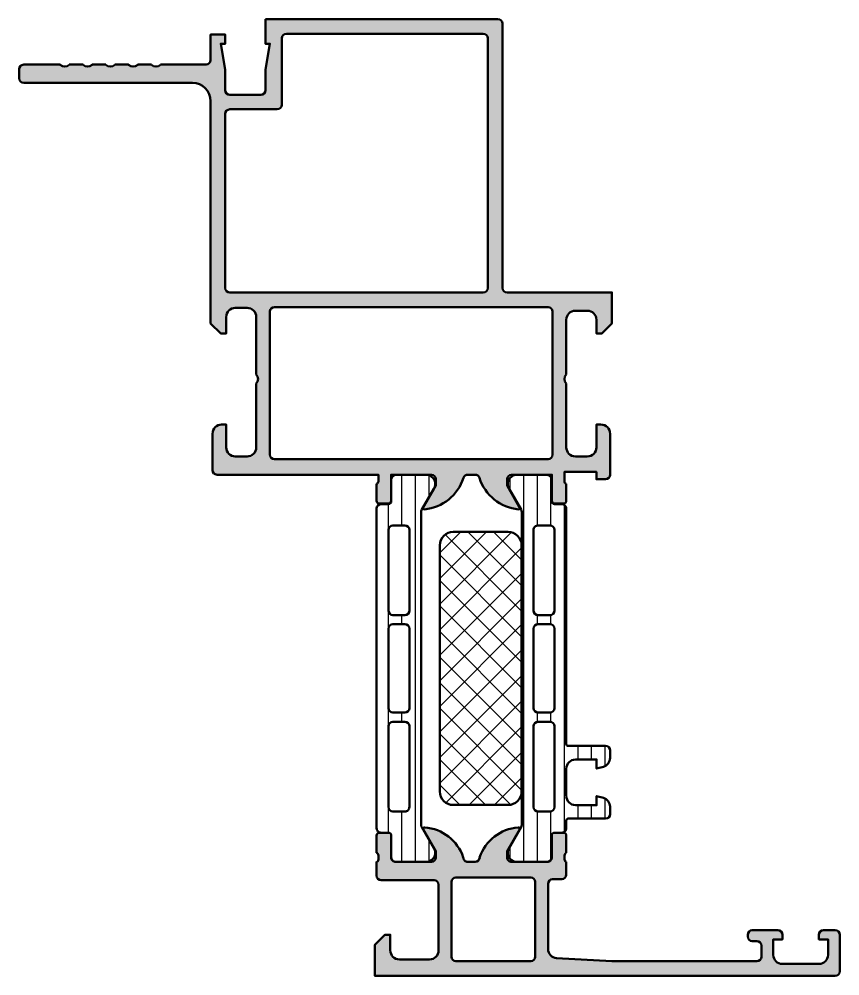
# Model space of a CAD drawing. Extents: x -39 to 51, y 0 to 105.
import ezdxf

# ---------------------------------------------------------------- set-up
doc = ezdxf.new("R2010")
doc.units = 0
for name, color, linetype, lineweight in [('0S-Alu contour', 7, 'Continuous', 50), ('0S-Alu hatch', 252, 'Continuous', 25), ('0S-Plastic contour', 254, 'Continuous', 50), ('0S-Plastic hatch', 253, 'Continuous', 25), ('0S-PT contour', 91, 'Continuous', 50), ('0S-PT hatch', 103, 'Continuous', 25)]:
    doc.layers.add(name, color=color, linetype=linetype, lineweight=lineweight)

# ---------------------------------------------------------------- blocks, each defined once
blk = doc.blocks.new('389920__6310F05D_83A8_4972_8E63_F7BB10285A62_')
at = {"layer": '0S-Alu hatch'}
h = blk.add_hatch(color=256, dxfattribs=at)
edge = h.paths.add_edge_path()
edge.add_line((-12, 105), (-12, 102.3))
edge.add_line((-12, 102.3), (-11.5, 102.3))
edge.add_line((-11.5, 102.3), (-12, 99.46))
edge.add_line((-12, 99.46), (-12, 97.2))
edge.add_ellipse((-12.5, 97.2), major_axis=(-0.5, 0), ratio=1, start_angle=90, end_angle=180, ccw=False)
edge.add_line((-12.5, 96.7), (-15.9, 96.7))
edge.add_ellipse((-15.9, 97.2), major_axis=(-0.5, 0), ratio=1, start_angle=0, end_angle=90, ccw=False)
edge.add_line((-16.4, 97.2), (-16.4, 99.46))
edge.add_line((-16.4, 99.46), (-16.9, 102.3))
edge.add_line((-16.9, 102.3), (-16.4, 102.3))
edge.add_line((-16.4, 102.3), (-16.4, 103.3))
edge.add_line((-16.4, 103.3), (-18, 103.3))
edge.add_line((-18, 103.3), (-18, 100.5))
edge.add_ellipse((-18.5, 100.5), major_axis=(-0.5, 0), ratio=1, start_angle=90, end_angle=180, ccw=False)
edge.add_line((-18.5, 100), (-23.5, 100))
edge.add_ellipse((-24, 100.52), major_axis=(-0.725, 0), ratio=1, start_angle=46.3987, end_angle=133.6013, ccw=False)
edge.add_line((-24.5, 100), (-26, 100))
edge.add_ellipse((-26.5, 100.52), major_axis=(-0.725, 0), ratio=1, start_angle=46.3987, end_angle=133.6013, ccw=False)
edge.add_line((-27, 100), (-28.5, 100))
edge.add_ellipse((-29, 100.52), major_axis=(-0.725, 0), ratio=1, start_angle=46.3987, end_angle=133.6013, ccw=False)
edge.add_line((-29.5, 100), (-31, 100))
edge.add_ellipse((-31.5, 100.52), major_axis=(-0.725, 0), ratio=1, start_angle=46.3987, end_angle=133.6013, ccw=False)
edge.add_line((-32, 100), (-33.5, 100))
edge.add_ellipse((-34, 100.52), major_axis=(-0.725, 0), ratio=1, start_angle=46.3987, end_angle=133.6013, ccw=False)
edge.add_line((-34.5, 100), (-38.5, 100))
edge.add_arc((-38.5, 99.5), 0.5, 90, 180)
edge.add_line((-39, 99.5), (-39, 98.5))
edge.add_arc((-38.5, 98.5), 0.5, 180, 270)
edge.add_line((-38.5, 98), (-20, 98))
edge.add_ellipse((-20, 96), major_axis=(-2, 0), ratio=1, start_angle=180, end_angle=270, ccw=False)
edge.add_line((-18, 96), (-18, 71.6))
edge.add_line((-18, 71.6), (-16.9, 70.5))
edge.add_line((-16.9, 70.5), (-16.3, 70.5))
edge.add_line((-16.3, 70.5), (-16.3, 72.3))
edge.add_ellipse((-15.3, 72.3), major_axis=(-1, 0), ratio=1, start_angle=270, end_angle=360, ccw=False)
edge.add_line((-15.3, 73.3), (-14, 73.3))
edge.add_ellipse((-14, 72.3), major_axis=(-1, 0), ratio=1, start_angle=180, end_angle=270, ccw=False)
edge.add_line((-13, 72.3), (-13, 66))
edge.add_ellipse((-13.53, 65.5), major_axis=(-0.725, 0), ratio=1, start_angle=136.3972, end_angle=223.6028, ccw=False)
edge.add_line((-13, 65), (-13, 58))
edge.add_ellipse((-14, 58), major_axis=(-1, 0), ratio=1, start_angle=90, end_angle=180, ccw=False)
edge.add_line((-14, 57), (-15.3, 57))
edge.add_ellipse((-15.3, 58), major_axis=(-1, 0), ratio=1, start_angle=0, end_angle=90, ccw=False)
edge.add_line((-16.3, 58), (-16.3, 60.5))
edge.add_line((-16.3, 60.5), (-16.8, 60.5))
edge.add_arc((-16.8, 59.5), 1, 90, 180)
edge.add_line((-17.8, 59.5), (-17.8, 55.5))
edge.add_arc((-17.3, 55.5), 0.5, 180, 270)
edge.add_line((-17.3, 55), (0.4, 55))
edge.add_line((0.4, 55), (0.4, 54.27))
edge.add_ellipse((0.12, 54.26), major_axis=(-0.279, 0), ratio=1, start_angle=106.4246, end_angle=181.1629, ccw=False)
edge.add_line((0.2, 54), (0.2, 52.12))
edge.add_arc((0.5, 52.12), 0.3, 180, 270)
edge.add_line((0.5, 51.82), (1.48, 51.82))
edge.add_arc((1.48, 52.12), 0.3, 270, 360)
edge.add_line((1.78, 52.12), (1.78, 55))
edge.add_line((1.78, 55), (6.2, 55))
edge.add_ellipse((6.2, 54.5), major_axis=(-0.5, 0), ratio=1, start_angle=180, end_angle=270, ccw=False)
edge.add_line((6.7, 54.5), (6.7, 53.8))
edge.add_line((6.7, 53.8), (5.32, 51.4))
edge.add_arc((5.44, 51.33), 0.138, 150, 275.6226)
edge.add_arc((4.96, 56.17), 5, 275.6226, 342.2516)
edge.add_ellipse((10.2, 54.5), major_axis=(-0.5, 0), ratio=1, start_angle=270, end_angle=342.2516, ccw=False)
edge.add_line((10.2, 55), (11, 55))
edge.add_ellipse((11, 54.5), major_axis=(-0.5, 0), ratio=1, start_angle=197.7484, end_angle=270, ccw=False)
edge.add_arc((16.24, 56.17), 5, 197.7484, 264.3774)
edge.add_arc((15.76, 51.33), 0.138, 264.3774, 390)
edge.add_line((15.88, 51.4), (14.5, 53.8))
edge.add_line((14.5, 53.8), (14.5, 54.5))
edge.add_ellipse((15, 54.5), major_axis=(-0.5, 0), ratio=1, start_angle=270, end_angle=360, ccw=False)
edge.add_line((15, 55), (19.42, 55))
edge.add_line((19.42, 55), (19.42, 52.12))
edge.add_arc((19.72, 52.12), 0.3, 180, 270)
edge.add_line((19.72, 51.82), (20.7, 51.82))
edge.add_arc((20.7, 52.12), 0.3, 270, 360)
edge.add_line((21, 52.12), (21, 54))
edge.add_ellipse((21.08, 54.26), major_axis=(-0.279, 0), ratio=1, start_angle=-1.1629, end_angle=73.5754, ccw=False)
edge.add_line((20.8, 54.27), (20.8, 55.3))
edge.add_line((20.8, 55.3), (24.3, 55.3))
edge.add_line((24.3, 55.3), (24.3, 54.5))
edge.add_line((24.3, 54.5), (25.3, 54.5))
edge.add_arc((25.3, 55), 0.5, 270, 360)
edge.add_line((25.8, 55), (25.8, 59.5))
edge.add_arc((24.8, 59.5), 1, 0, 90)
edge.add_line((24.8, 60.5), (24.3, 60.5))
edge.add_line((24.3, 60.5), (24.3, 58))
edge.add_ellipse((23.3, 58), major_axis=(-1, 0), ratio=1, start_angle=90, end_angle=180, ccw=False)
edge.add_line((23.3, 57), (22, 57))
edge.add_ellipse((22, 58), major_axis=(-1, 0), ratio=1, start_angle=0, end_angle=90, ccw=False)
edge.add_line((21, 58), (21, 65))
edge.add_ellipse((21.52, 65.5), major_axis=(-0.725, 0), ratio=1, start_angle=-43.6028, end_angle=43.6028, ccw=False)
edge.add_line((21, 66), (21, 72))
edge.add_ellipse((22, 72), major_axis=(-1, 0), ratio=1, start_angle=270, end_angle=360, ccw=False)
edge.add_line((22, 73), (23.3, 73))
edge.add_ellipse((23.3, 72), major_axis=(-1, 0), ratio=1, start_angle=180, end_angle=270, ccw=False)
edge.add_line((24.3, 72), (24.3, 70.5))
edge.add_line((24.3, 70.5), (24.9, 70.5))
edge.add_line((24.9, 70.5), (26, 71.6))
edge.add_line((26, 71.6), (26, 75))
edge.add_line((26, 75), (14.5, 75))
edge.add_ellipse((14.5, 75.5), major_axis=(-0.5, 0), ratio=1, start_angle=0, end_angle=90, ccw=False)
edge.add_line((14, 75.5), (14, 104.5))
edge.add_arc((13.5, 104.5), 0.5, 0, 90)
edge.add_line((13.5, 105), (-12, 105))
edge = h.paths.add_edge_path()
edge.add_arc((-10.7, 95.6), 0.5, 270, 360)
edge.add_line((-10.2, 95.6), (-10.2, 102.9))
edge.add_ellipse((-9.7, 102.9), major_axis=(-0.5, 0), ratio=1, start_angle=270, end_angle=360, ccw=False)
edge.add_line((-9.7, 103.4), (11.9, 103.4))
edge.add_ellipse((11.9, 102.9), major_axis=(-0.5, 0), ratio=1, start_angle=180, end_angle=270, ccw=False)
edge.add_line((12.4, 102.9), (12.4, 75.5))
edge.add_ellipse((11.9, 75.5), major_axis=(-0.5, 0), ratio=1, start_angle=90, end_angle=180, ccw=False)
edge.add_line((11.9, 75), (-15.9, 75))
edge.add_ellipse((-15.9, 75.5), major_axis=(-0.5, 0), ratio=1, start_angle=0, end_angle=90, ccw=False)
edge.add_line((-16.4, 75.5), (-16.4, 94.6))
edge.add_ellipse((-15.9, 94.6), major_axis=(-0.5, 0), ratio=1, start_angle=270, end_angle=360, ccw=False)
edge.add_line((-15.9, 95.1), (-10.7, 95.1))
edge = h.paths.add_edge_path()
edge.add_ellipse((-11, 72.9), major_axis=(-0.5, 0), ratio=1, start_angle=270, end_angle=360, ccw=False)
edge.add_line((-11, 73.4), (19, 73.4))
edge.add_ellipse((19, 72.9), major_axis=(-0.5, 0), ratio=1, start_angle=180, end_angle=270, ccw=False)
edge.add_line((19.5, 72.9), (19.5, 57.2))
edge.add_ellipse((19, 57.2), major_axis=(-0.5, 0), ratio=1, start_angle=90, end_angle=180, ccw=False)
edge.add_line((19, 56.7), (-11, 56.7))
edge.add_ellipse((-11, 57.2), major_axis=(-0.5, 0), ratio=1, start_angle=0, end_angle=90, ccw=False)
edge.add_line((-11.5, 57.2), (-11.5, 72.9))
at = {"layer": '0S-Alu contour', "color": 7}
for points in [[(-12, 105), (-12, 102.3), (-11.5, 102.3), (-12, 99.46), (-12, 97.2)], [(13.5, 105), (-12, 105)], [(14, 75.5), (14, 104.5)], [(-16.4, 97.2), (-16.4, 99.46), (-16.9, 102.3), (-16.4, 102.3), (-16.4, 103.3), (-18, 103.3), (-18, 100.5)], [(-9.7, 103.4), (11.9, 103.4)], [(-10.2, 95.6), (-10.2, 102.9)], [(12.4, 102.9), (12.4, 75.5)], [(-34.5, 100), (-38.5, 100)], [(-32, 100), (-33.5, 100)], [(-29.5, 100), (-31, 100)], [(-27, 100), (-28.5, 100)], [(-24.5, 100), (-26, 100)], [(-18.5, 100), (-23.5, 100)], [(-39, 99.5), (-39, 98.5)], [(-38.5, 98), (-20, 98)], [(-12.5, 96.7), (-15.9, 96.7)], [(-18, 96), (-18, 71.6), (-16.9, 70.5), (-16.3, 70.5), (-16.3, 72.3)], [(-16.4, 75.5), (-16.4, 94.6)], [(-15.9, 95.1), (-10.7, 95.1)], [(11.9, 75), (-15.9, 75)], [(24.3, 72), (24.3, 70.5), (24.9, 70.5), (26, 71.6), (26, 75), (14.5, 75)], [(-15.3, 73.3), (-14, 73.3)], [(-11.5, 57.2), (-11.5, 72.9)], [(-11, 73.4), (19, 73.4)], [(19.5, 72.9), (19.5, 57.2)], [(22, 73), (23.3, 73)], [(-13, 72.3), (-13, 66)], [(21, 66), (21, 72)], [(-13, 65), (-13, 58)], [(21, 58), (21, 65)], [(-16.3, 58), (-16.3, 60.5), (-16.8, 60.5)], [(24.8, 60.5), (24.3, 60.5), (24.3, 58)], [(-17.8, 59.5), (-17.8, 55.5)], [(25.8, 55), (25.8, 59.5)], [(-14, 57), (-15.3, 57)], [(23.3, 57), (22, 57)], [(19, 56.7), (-11, 56.7)], [(-17.3, 55), (0.4, 55), (0.4, 54.27)], [(1.78, 52.12), (1.78, 55), (6.2, 55)], [(10.2, 55), (11, 55)], [(15, 55), (19.42, 55), (19.42, 52.12)], [(20.8, 54.27), (20.8, 55.3), (24.3, 55.3), (24.3, 54.5), (25.3, 54.5)], [(0.2, 54), (0.2, 52.12)], [(6.7, 54.5), (6.7, 53.8), (5.32, 51.4)], [(15.88, 51.4), (14.5, 53.8), (14.5, 54.5)], [(21, 52.12), (21, 54)], [(0.5, 51.82), (1.48, 51.82)], [(19.72, 51.82), (20.7, 51.82)]]:
    blk.add_lwpolyline(points, dxfattribs=at)
for centre, radius, start, end in [((13.5, 104.5), 0.5, 0, 90), ((-38.5, 99.5), 0.5, 90, 180), ((-38.5, 98.5), 0.5, 180, 270), ((-10.7, 95.6), 0.5, 270, 0), ((-16.8, 59.5), 1, 90, 180), ((24.8, 59.5), 1, 0, 90), ((-17.3, 55.5), 0.5, 180, 270), ((4.96, 56.17), 5, 275.6226, 342.2516), ((16.24, 56.17), 5, 197.7484, 264.3774), ((25.3, 55), 0.5, 270, 0), ((0.5, 52.12), 0.3, 180, 270), ((1.48, 52.12), 0.3, 270, 0), ((19.72, 52.12), 0.3, 180, 270), ((20.7, 52.12), 0.3, 270, 0), ((5.44, 51.33), 0.138, 150, 275.6226), ((15.76, 51.33), 0.138, 264.3774, 30)]:
    blk.add_arc(centre, radius, start, end, dxfattribs=at)
at = {"layer": '0S-Alu contour', "color": 7, "extrusion": (0, 0, -1)}
for centre, radius, start, end in [((9.7, 102.9), 0.5, 0, 90), ((-11.9, 102.9), 0.5, 90, 180), ((34, 100.52), 0.725, 226.3987, 313.6013), ((31.5, 100.52), 0.725, 226.3987, 313.6013), ((29, 100.52), 0.725, 226.3987, 313.6013), ((26.5, 100.52), 0.725, 226.3987, 313.6013), ((24, 100.52), 0.725, 226.3987, 313.6013), ((18.5, 100.5), 0.5, 180, 270), ((20, 96), 2, 90, 180), ((15.9, 97.2), 0.5, 270, 0), ((12.5, 97.2), 0.5, 180, 270), ((15.9, 94.6), 0.5, 0, 90), ((15.9, 75.5), 0.5, 270, 0), ((-11.9, 75.5), 0.5, 180, 270), ((-14.5, 75.5), 0.5, 270, 0), ((15.3, 72.3), 1, 0, 90), ((14, 72.3), 1, 90, 180), ((11, 72.9), 0.5, 0, 90), ((-19, 72.9), 0.5, 90, 180), ((-22, 72), 1, 0, 90), ((-23.3, 72), 1, 90, 180), ((13.53, 65.5), 0.725, 136.3972, 223.6028), ((-21.52, 65.5), 0.725, 316.3972, 43.6028), ((15.3, 58), 1, 270, 0), ((14, 58), 1, 180, 270), ((-22, 58), 1, 270, 0), ((-23.3, 58), 1, 180, 270), ((11, 57.2), 0.5, 270, 0), ((-19, 57.2), 0.5, 180, 270), ((-6.2, 54.5), 0.5, 90, 180), ((-10.2, 54.5), 0.5, 17.7484, 90), ((-11, 54.5), 0.5, 90, 162.2516), ((-15, 54.5), 0.5, 0, 90), ((-0.12, 54.26), 0.279, 178.8371, 253.5754), ((-21.08, 54.26), 0.279, 286.4246, 1.1629)]:
    blk.add_arc(centre, radius, start, end, dxfattribs=at)
blk = doc.blocks.new('284025__4E5A8C87_F294_4B01_8BBA_7FF5F19BC7FE___4830D04F_9C9E_4D87_B4F3_BFE32CBFCDA4_')
at = {"layer": '0S-Plastic hatch'}
h = blk.add_hatch(dxfattribs=at)
h.set_pattern_fill('ANSI31', color=256, scale=0.468, angle=45, style=0)
edge = h.paths.add_edge_path()
edge.add_line((0.2, 51.28), (0.2, 16.2))
edge.add_arc((0.69, 16.2), 0.49, 180.0018, 270.002)
edge.add_line((0.69, 15.71), (1.5, 15.71))
edge.add_ellipse((1.5, 15.4), major_axis=(-0.31, 0), ratio=1, start_angle=179.9942, end_angle=270.002, ccw=False)
edge.add_line((1.81, 15.4), (1.81, 13))
edge.add_arc((2.3, 13), 0.49, 179.9942, 270.0021)
edge.add_line((2.3, 12.51), (5.78, 12.51))
edge.add_arc((5.64, 13.49), 0.99, 278.225, 392.7428)
edge.add_line((6.47, 14.02), (5.15, 16.31))
edge.add_ellipse((5.59, 16.56), major_axis=(-0.51, 0), ratio=1, start_angle=0.0018, end_angle=30.0021, ccw=False)
edge.add_line((5.08, 16.56), (5.08, 50.91))
edge.add_ellipse((5.59, 50.91), major_axis=(-0.51, 0), ratio=1, start_angle=-29.9979, end_angle=0.0018, ccw=False)
edge.add_line((5.15, 51.17), (6.47, 53.45))
edge.add_arc((5.64, 53.99), 0.99, 327.2613, 441.7792)
edge.add_line((5.78, 54.97), (2.3, 54.97))
edge.add_arc((2.3, 54.48), 0.49, 90.0371, 180)
edge.add_line((1.81, 54.48), (1.81, 52.08))
edge.add_ellipse((1.5, 52.08), major_axis=(-0.31, 0), ratio=1, start_angle=90.002, end_angle=180.0029, ccw=False)
edge.add_line((1.5, 51.77), (0.69, 51.77))
edge.add_arc((0.69, 51.28), 0.49, 90.002, 180.0018)
edge = h.paths.add_edge_path()
edge.add_line((3.79, 48.94), (3.79, 40.09))
edge.add_ellipse((3.29, 40.09), major_axis=(-0.5, 0), ratio=1, start_angle=90, end_angle=180, ccw=False)
edge.add_line((3.29, 39.59), (1.99, 39.59))
edge.add_ellipse((1.99, 40.09), major_axis=(-0.5, 0), ratio=1, start_angle=0, end_angle=90, ccw=False)
edge.add_line((1.49, 40.09), (1.49, 48.94))
edge.add_ellipse((1.99, 48.94), major_axis=(-0.5, 0), ratio=1, start_angle=270, end_angle=360, ccw=False)
edge.add_line((1.99, 49.44), (3.29, 49.44))
edge.add_ellipse((3.29, 48.94), major_axis=(-0.5, 0), ratio=1, start_angle=180, end_angle=270, ccw=False)
edge = h.paths.add_edge_path()
edge.add_line((3.79, 38.09), (3.79, 29.39))
edge.add_ellipse((3.29, 29.39), major_axis=(-0.5, 0), ratio=1, start_angle=90, end_angle=180, ccw=False)
edge.add_line((3.29, 28.89), (1.99, 28.89))
edge.add_ellipse((1.99, 29.39), major_axis=(-0.5, 0), ratio=1, start_angle=0, end_angle=90, ccw=False)
edge.add_line((1.49, 29.39), (1.49, 38.09))
edge.add_ellipse((1.99, 38.09), major_axis=(-0.5, 0), ratio=1, start_angle=270, end_angle=360, ccw=False)
edge.add_line((1.99, 38.59), (3.29, 38.59))
edge.add_ellipse((3.29, 38.09), major_axis=(-0.5, 0), ratio=1, start_angle=180, end_angle=270, ccw=False)
edge = h.paths.add_edge_path()
edge.add_line((3.79, 27.39), (3.79, 18.54))
edge.add_ellipse((3.29, 18.54), major_axis=(-0.5, 0), ratio=1, start_angle=89.9996, end_angle=180, ccw=False)
edge.add_line((3.29, 18.04), (1.99, 18.04))
edge.add_ellipse((1.99, 18.54), major_axis=(-0.5, 0), ratio=1, start_angle=0, end_angle=90, ccw=False)
edge.add_line((1.49, 18.54), (1.49, 27.39))
edge.add_ellipse((1.99, 27.39), major_axis=(-0.5, 0), ratio=1, start_angle=270, end_angle=360, ccw=False)
edge.add_line((1.99, 27.89), (3.29, 27.89))
edge.add_ellipse((3.29, 27.39), major_axis=(-0.5, 0), ratio=1, start_angle=180, end_angle=270, ccw=False)
at = {"layer": '0S-Alu contour', "color": 7}
for points in [[(1.99, 49.44), (3.29, 49.44)], [(1.49, 40.09), (1.49, 48.94)], [(3.79, 48.94), (3.79, 40.09)], [(3.29, 39.59), (1.99, 39.59)], [(1.49, 29.39), (1.49, 38.09)], [(1.99, 38.59), (3.29, 38.59)], [(3.79, 38.09), (3.79, 29.39)], [(3.29, 28.89), (1.99, 28.89)], [(1.49, 18.54), (1.49, 27.39)], [(1.99, 27.89), (3.29, 27.89)], [(3.79, 27.39), (3.79, 18.54)], [(3.29, 18.04), (1.99, 18.04)]]:
    blk.add_lwpolyline(points, dxfattribs=at)
at = {"layer": '0S-Alu contour', "color": 7, "extrusion": (0, 0, -1)}
for centre, start, end in [((-1.99, 48.94), 0, 90), ((-3.29, 48.94), 90, 180), ((-1.99, 40.09), 270, 0), ((-3.29, 40.09), 180, 270), ((-1.99, 38.09), 0, 90), ((-3.29, 38.09), 90, 180), ((-1.99, 29.39), 270, 0), ((-3.29, 29.39), 180, 270), ((-1.99, 27.39), 0, 90), ((-3.29, 27.39), 90, 180), ((-1.99, 18.54), 270, 0), ((-3.29, 18.54), 180, 270.0004)]:
    blk.add_arc(centre, 0.5, start, end, dxfattribs=at)
at = {"layer": '0S-Plastic contour', "color": 7}
for points in [[(5.78, 54.97), (2.3, 54.97)], [(1.81, 54.48), (1.81, 52.08)], [(5.15, 51.17), (6.47, 53.45)], [(1.5, 51.77), (0.69, 51.77)], [(0.2, 51.28), (0.2, 16.2)], [(5.08, 16.56), (5.08, 50.91)], [(6.47, 14.02), (5.15, 16.31)], [(0.69, 15.71), (1.5, 15.71)], [(1.81, 15.4), (1.81, 13)], [(2.3, 12.51), (5.78, 12.51)]]:
    blk.add_lwpolyline(points, dxfattribs=at)
for centre, radius, start, end in [((2.3, 54.48), 0.49, 90.0371, 180), ((5.64, 53.99), 0.99, 327.2613, 81.7792), ((0.69, 51.28), 0.49, 90.002, 180.0018), ((0.69, 16.2), 0.49, 180.0018, 270.002), ((5.64, 13.49), 0.99, 278.225, 32.7428), ((2.3, 13), 0.49, 179.9942, 270.0021)]:
    blk.add_arc(centre, radius, start, end, dxfattribs=at)
at = {"layer": '0S-Plastic contour', "color": 7, "extrusion": (0, 0, -1)}
for centre, radius, start, end in [((-1.5, 52.08), 0.31, 179.9971, 269.998), ((-5.59, 50.91), 0.51, 359.9982, 29.9979), ((-5.59, 16.56), 0.51, 329.9979, 359.9982), ((-1.5, 15.4), 0.31, 89.998, 180.0058)]:
    blk.add_arc(centre, radius, start, end, dxfattribs=at)
blk = doc.blocks.new('197610__50A26ED5_9233_4006_A4A6_EAF7B9A346DA_')
at = {"layer": '0S-PT hatch'}
h = blk.add_hatch(dxfattribs=at)
h.set_pattern_fill('ANSI37', color=256, scale=0.625, angle=90, style=0)
edge = h.paths.add_edge_path()
edge.add_arc((8.61, 47.24), 1.49, 90, 180)
edge.add_line((7.12, 47.24), (7.12, 20.24))
edge.add_arc((8.61, 20.24), 1.49, 180, 270)
edge.add_line((8.61, 18.75), (14.61, 18.75))
edge.add_arc((14.61, 20.24), 1.49, 270, 360)
edge.add_line((16.1, 20.24), (16.1, 47.24))
edge.add_arc((14.61, 47.24), 1.49, 0, 90)
edge.add_line((14.61, 48.73), (8.61, 48.73))
at = {"layer": '0S-PT contour', "color": 7}
for points in [[(14.61, 48.73), (8.61, 48.73)], [(7.12, 47.24), (7.12, 20.24)], [(16.1, 20.24), (16.1, 47.24)], [(8.61, 18.75), (14.61, 18.75)]]:
    blk.add_lwpolyline(points, dxfattribs=at)
for centre, start, end in [((8.61, 47.24), 90, 180), ((14.61, 47.24), 0, 90), ((8.61, 20.24), 180, 270), ((14.61, 20.24), 270, 0)]:
    blk.add_arc(centre, 1.49, start, end, dxfattribs=at)
blk = doc.blocks.new('284025__133138A4_FBCA_49A3_B295_D53D2462C3D0___5AFF0803_789E_4DED_B4EC_BBE71AC9AB33_')
at = {"layer": '0S-Plastic hatch'}
h = blk.add_hatch(dxfattribs=at)
h.set_pattern_fill('ANSI31', color=256, scale=0.468, angle=45, style=0)
edge = h.paths.add_edge_path()
edge.add_line((21, 51.28), (21, 25.44))
edge.add_arc((21.21, 25.44), 0.214, 181.1286, 269.5264)
edge.add_line((21.21, 25.23), (25.31, 25.23))
edge.add_ellipse((25.31, 24.74), major_axis=(-0.49, 0), ratio=1, start_angle=180, end_angle=270, ccw=False)
edge.add_line((25.8, 24.74), (25.8, 23.91))
edge.add_ellipse((24.81, 23.91), major_axis=(-0.99, 0), ratio=1, start_angle=105, end_angle=180, ccw=False)
edge.add_line((25.07, 22.95), (24.32, 22.75))
edge.add_line((24.32, 22.75), (24.32, 23.75))
edge.add_line((24.32, 23.75), (22.01, 23.75))
edge.add_arc((22.01, 22.73), 1.01, 90.097, 179.7713)
edge.add_line((21, 22.74), (21, 19.74))
edge.add_arc((22.01, 19.74), 1.01, 180.2329, 269.903)
edge.add_line((22.01, 18.73), (24.32, 18.73))
edge.add_line((24.32, 18.73), (24.32, 19.72))
edge.add_line((24.32, 19.72), (25.07, 19.52))
edge.add_ellipse((24.81, 18.57), major_axis=(-0.99, 0), ratio=1, start_angle=180, end_angle=255, ccw=False)
edge.add_line((25.8, 18.57), (25.8, 17.74))
edge.add_ellipse((25.31, 17.74), major_axis=(-0.49, 0), ratio=1, start_angle=90, end_angle=180, ccw=False)
edge.add_line((25.31, 17.25), (21.21, 17.25))
edge.add_arc((21.21, 17.04), 0.21, 90, 179.9978)
edge.add_line((21, 17.04), (21, 16.2))
edge.add_ellipse((20.51, 16.2), major_axis=(-0.49, 0), ratio=1, start_angle=90.002, end_angle=180.0033, ccw=False)
edge.add_line((20.51, 15.71), (19.7, 15.71))
edge.add_arc((19.7, 15.4), 0.31, 90.002, 180.01)
edge.add_line((19.39, 15.4), (19.39, 13))
edge.add_ellipse((18.9, 13), major_axis=(-0.49, 0), ratio=1, start_angle=90.0021, end_angle=180.01, ccw=False)
edge.add_line((18.9, 12.51), (15.43, 12.51))
edge.add_ellipse((15.57, 13.49), major_axis=(-0.99, 0), ratio=1, start_angle=-32.7387, end_angle=81.7792, ccw=False)
edge.add_line((14.73, 14.02), (16.05, 16.31))
edge.add_arc((15.61, 16.56), 0.51, 330.0021, 360.0018)
edge.add_line((16.12, 16.56), (16.12, 50.91))
edge.add_arc((15.61, 50.91), 0.51, 0.0018, 30.0021)
edge.add_line((16.05, 51.17), (14.73, 53.45))
edge.add_ellipse((15.57, 53.99), major_axis=(-0.99, 0), ratio=1, start_angle=-81.775, end_angle=32.7428, ccw=False)
edge.add_line((15.42, 54.97), (18.9, 54.97))
edge.add_ellipse((18.9, 54.48), major_axis=(-0.49, 0), ratio=1, start_angle=180.0019, end_angle=270.0022, ccw=False)
edge.add_line((19.39, 54.48), (19.39, 52.08))
edge.add_arc((19.7, 52.08), 0.31, 180.0021, 270.002)
edge.add_line((19.7, 51.77), (20.51, 51.77))
edge.add_ellipse((20.51, 51.28), major_axis=(-0.49, 0), ratio=1, start_angle=180.0001, end_angle=270.002, ccw=False)
edge = h.paths.add_edge_path()
edge.add_arc((19.21, 18.54), 0.5, 270, 360)
edge.add_line((19.71, 18.54), (19.71, 27.39))
edge.add_arc((19.21, 27.39), 0.5, 0, 90)
edge.add_line((19.21, 27.89), (17.91, 27.89))
edge.add_arc((17.91, 27.39), 0.5, 90, 180)
edge.add_line((17.41, 27.39), (17.41, 18.54))
edge.add_arc((17.91, 18.54), 0.5, 180, 270)
edge.add_line((17.91, 18.04), (19.21, 18.04))
edge = h.paths.add_edge_path()
edge.add_line((19.71, 40.09), (19.71, 48.94))
edge.add_arc((19.21, 48.94), 0.5, 0, 90)
edge.add_line((19.21, 49.44), (17.91, 49.44))
edge.add_arc((17.91, 48.94), 0.5, 89.9996, 180)
edge.add_line((17.41, 48.94), (17.41, 40.09))
edge.add_arc((17.91, 40.09), 0.5, 180, 270)
edge.add_line((17.91, 39.59), (19.21, 39.59))
edge.add_arc((19.21, 40.09), 0.5, 270, 360)
edge = h.paths.add_edge_path()
edge.add_line((19.71, 29.39), (19.71, 38.09))
edge.add_arc((19.21, 38.09), 0.5, 0, 90)
edge.add_line((19.21, 38.59), (17.91, 38.59))
edge.add_arc((17.91, 38.09), 0.5, 90, 180)
edge.add_line((17.41, 38.09), (17.41, 29.39))
edge.add_arc((17.91, 29.39), 0.5, 180, 270)
edge.add_line((17.91, 28.89), (19.21, 28.89))
edge.add_arc((19.21, 29.39), 0.5, 270, 360)
at = {"layer": '0S-Alu contour', "color": 7}
for points in [[(19.21, 49.44), (17.91, 49.44)], [(17.41, 48.94), (17.41, 40.09)], [(19.71, 40.09), (19.71, 48.94)], [(17.91, 39.59), (19.21, 39.59)], [(17.41, 38.09), (17.41, 29.39)], [(19.21, 38.59), (17.91, 38.59)], [(19.71, 29.39), (19.71, 38.09)], [(17.91, 28.89), (19.21, 28.89)], [(17.41, 27.39), (17.41, 18.54)], [(19.21, 27.89), (17.91, 27.89)], [(19.71, 18.54), (19.71, 27.39)], [(17.91, 18.04), (19.21, 18.04)]]:
    blk.add_lwpolyline(points, dxfattribs=at)
for centre, start, end in [((17.91, 48.94), 89.9996, 180), ((19.21, 48.94), 0, 90), ((17.91, 40.09), 180, 270), ((19.21, 40.09), 270, 0), ((17.91, 38.09), 90, 180), ((19.21, 38.09), 0, 90), ((17.91, 29.39), 180, 270), ((19.21, 29.39), 270, 0), ((17.91, 27.39), 90, 180), ((19.21, 27.39), 0, 90), ((17.91, 18.54), 180, 270), ((19.21, 18.54), 270, 0)]:
    blk.add_arc(centre, 0.5, start, end, dxfattribs=at)
at = {"layer": '0S-Plastic contour', "color": 7}
for points in [[(15.42, 54.97), (18.9, 54.97)], [(19.39, 54.48), (19.39, 52.08)], [(16.05, 51.17), (14.73, 53.45)], [(19.7, 51.77), (20.51, 51.77)], [(16.12, 16.56), (16.12, 50.91)], [(21, 51.28), (21, 25.44)], [(21.21, 25.23), (25.31, 25.23)], [(25.8, 24.74), (25.8, 23.91)], [(25.07, 22.95), (24.32, 22.75), (24.32, 23.75), (22.01, 23.75)], [(21, 22.74), (21, 19.74)], [(22.01, 18.73), (24.32, 18.73), (24.32, 19.72), (25.07, 19.52)], [(25.8, 18.57), (25.8, 17.74)], [(21, 17.04), (21, 16.2)], [(25.31, 17.25), (21.21, 17.25)], [(14.73, 14.02), (16.05, 16.31)], [(19.39, 15.4), (19.39, 13)], [(20.51, 15.71), (19.7, 15.71)], [(18.9, 12.51), (15.43, 12.51)]]:
    blk.add_lwpolyline(points, dxfattribs=at)
at = {"layer": '0S-Plastic contour', "color": 7, "extrusion": (0, 0, -1)}
for centre, radius, start, end in [((-15.57, 53.99), 0.99, 327.2572, 81.775), ((-18.9, 54.48), 0.49, 89.9978, 179.9981), ((-20.51, 51.28), 0.49, 89.998, 179.9999), ((-25.31, 24.74), 0.49, 90, 180), ((-24.81, 23.91), 0.99, 180, 255), ((-24.81, 18.57), 0.99, 105, 180), ((-25.31, 17.74), 0.49, 180, 270), ((-20.51, 16.2), 0.49, 179.9967, 269.998), ((-15.57, 13.49), 0.99, 278.2208, 32.7387), ((-18.9, 13), 0.49, 179.99, 269.9979)]:
    blk.add_arc(centre, radius, start, end, dxfattribs=at)
at = {"layer": '0S-Plastic contour', "color": 7}
for centre, radius, start, end in [((19.7, 52.08), 0.31, 180.0021, 270.002), ((15.61, 50.91), 0.51, 0.0018, 30.0021), ((21.21, 25.44), 0.214, 181.1286, 269.5264), ((22.01, 22.73), 1.01, 90.097, 179.7713), ((22.01, 19.74), 1.01, 180.2329, 269.903), ((21.21, 17.04), 0.21, 90, 179.9978), ((15.61, 16.56), 0.51, 330.0021, 0.0018), ((19.7, 15.4), 0.31, 90.002, 180.01)]:
    blk.add_arc(centre, radius, start, end, dxfattribs=at)
blk = doc.blocks.new('345040__5735EDE7_F650_451F_A8E4_C5BBE95D7282_')
at = {"layer": '0S-Alu hatch'}
h = blk.add_hatch(color=256, dxfattribs=at)
edge = h.paths.add_edge_path()
edge.add_arc((0.7, 11), 0.5, 180, 270)
edge.add_line((0.7, 10.5), (6.5, 10.5))
edge.add_ellipse((6.5, 10), major_axis=(-0.5, 0), ratio=1, start_angle=180, end_angle=270, ccw=False)
edge.add_line((7, 10), (7, 2.8))
edge.add_ellipse((6, 2.8), major_axis=(-1, 0), ratio=1, start_angle=90, end_angle=180, ccw=False)
edge.add_line((6, 1.8), (2.7, 1.8))
edge.add_ellipse((2.7, 2.8), major_axis=(-1, 0), ratio=1, start_angle=0, end_angle=90, ccw=False)
edge.add_line((1.7, 2.8), (1.7, 4.5))
edge.add_line((1.7, 4.5), (1.1, 4.5))
edge.add_line((1.1, 4.5), (0, 3.4))
edge.add_line((0, 3.4), (0, 0))
edge.add_line((0, 0), (50.5, 0))
edge.add_arc((50.5, 0.5), 0.5, 270, 360)
edge.add_line((51, 0.5), (51, 4.5))
edge.add_arc((50.5, 4.5), 0.5, 0, 90)
edge.add_line((50.5, 5), (49.2, 5))
edge.add_arc((49.2, 4.5), 0.5, 90, 180)
edge.add_line((48.7, 4.5), (48.7, 4))
edge.add_line((48.7, 4), (49.7, 4))
edge.add_line((49.7, 4), (49.7, 2.3))
edge.add_ellipse((48.7, 2.3), major_axis=(-1, 0), ratio=1, start_angle=90, end_angle=180, ccw=False)
edge.add_line((48.7, 1.3), (44.7, 1.3))
edge.add_ellipse((44.7, 2.3), major_axis=(-1, 0), ratio=1, start_angle=0, end_angle=90, ccw=False)
edge.add_line((43.7, 2.3), (43.7, 4))
edge.add_line((43.7, 4), (44.7, 4))
edge.add_line((44.7, 4), (44.7, 4.5))
edge.add_arc((44.2, 4.5), 0.5, 0, 90)
edge.add_line((44.2, 5), (41.4, 5))
edge.add_arc((41.4, 4.5), 0.5, 90, 180)
edge.add_line((40.9, 4.5), (40.9, 4.3))
edge.add_arc((41.4, 4.3), 0.5, 180, 270)
edge.add_line((41.4, 3.8), (41.9, 3.8))
edge.add_ellipse((41.9, 3.3), major_axis=(-0.5, 0), ratio=1, start_angle=180.0003, end_angle=270, ccw=False)
edge.add_line((42.4, 3.3), (42.4, 2.1))
edge.add_ellipse((41.9, 2.1), major_axis=(-0.5, 0), ratio=1, start_angle=90, end_angle=180, ccw=False)
edge.add_line((41.9, 1.6), (26, 1.6))
edge.add_line((26, 1.6), (19.94, 1.94))
edge.add_ellipse((20, 2.94), major_axis=(-1, 0), ratio=1, start_angle=0, end_angle=86.7295, ccw=False)
edge.add_line((19, 2.94), (19, 10.1))
edge.add_ellipse((19.5, 10.1), major_axis=(-0.5, 0), ratio=1, start_angle=270, end_angle=360, ccw=False)
edge.add_line((19.5, 10.6), (20.5, 10.6))
edge.add_arc((20.5, 11.1), 0.5, 270, 360)
edge.add_line((21, 11.1), (21, 12.5))
edge.add_ellipse((21.12, 12.79), major_axis=(-0.319, 0), ratio=1, start_angle=4.182, end_angle=68.2364, ccw=False)
edge.add_line((20.8, 12.77), (20.8, 13.22))
edge.add_ellipse((21.12, 13.2), major_axis=(-0.319, 0), ratio=1, start_angle=291.7643, end_angle=355.8241, ccw=False)
edge.add_line((21, 13.5), (21, 15.4))
edge.add_arc((20.7, 15.4), 0.3, 0, 90)
edge.add_line((20.7, 15.7), (19.7, 15.7))
edge.add_arc((19.7, 15.4), 0.3, 90, 180)
edge.add_line((19.4, 15.4), (19.4, 13))
edge.add_ellipse((18.9, 13), major_axis=(-0.5, 0), ratio=1, start_angle=90.0019, end_angle=180, ccw=False)
edge.add_line((18.9, 12.5), (15, 12.5))
edge.add_ellipse((15, 13), major_axis=(-0.5, 0), ratio=1, start_angle=0, end_angle=90.0019, ccw=False)
edge.add_line((14.5, 13), (14.5, 13.7))
edge.add_line((14.5, 13.7), (15.89, 16.1))
edge.add_arc((15.76, 16.16), 0.137, 334.9425, 464.923)
edge.add_arc((16.12, 11.43), 4.88, 94.569, 161.268)
edge.add_ellipse((11, 13), major_axis=(-0.5, 0), ratio=1, start_angle=90, end_angle=180, ccw=False)
edge.add_line((11, 12.5), (10.2, 12.5))
edge.add_ellipse((10.2, 13), major_axis=(-0.5, 0), ratio=1, start_angle=-0.0011, end_angle=90, ccw=False)
edge.add_arc((5.08, 11.43), 4.88, 18.7622, 85.4008)
edge.add_arc((5.43, 16.16), 0.137, 75.7228, 204.4117)
edge.add_line((5.31, 16.1), (6.7, 13.7))
edge.add_line((6.7, 13.7), (6.7, 13))
edge.add_ellipse((6.2, 13), major_axis=(-0.5, 0), ratio=1, start_angle=90.0001, end_angle=180, ccw=False)
edge.add_line((6.2, 12.5), (2.3, 12.5))
edge.add_ellipse((2.3, 13), major_axis=(-0.5, 0), ratio=1, start_angle=0, end_angle=90.1114, ccw=False)
edge.add_line((1.8, 13), (1.8, 15.4))
edge.add_arc((1.5, 15.4), 0.3, 0, 90)
edge.add_line((1.5, 15.7), (0.5, 15.7))
edge.add_arc((0.5, 15.4), 0.3, 90, 180)
edge.add_line((0.2, 15.4), (0.2, 13.5))
edge.add_ellipse((0.12, 13.23), major_axis=(-0.279, 0), ratio=1, start_angle=178.8466, end_angle=253.565, ccw=False)
edge.add_line((0.4, 13.22), (0.4, 12.77))
edge.add_ellipse((0.12, 12.76), major_axis=(-0.279, 0), ratio=1, start_angle=106.4349, end_angle=181.1474, ccw=False)
edge.add_line((0.2, 12.5), (0.2, 11))
edge = h.paths.add_edge_path()
edge.add_line((8.4, 2.1), (8.4, 10.3))
edge.add_ellipse((8.9, 10.3), major_axis=(-0.5, 0), ratio=1, start_angle=270, end_angle=360, ccw=False)
edge.add_line((8.9, 10.8), (17.1, 10.8))
edge.add_ellipse((17.1, 10.3), major_axis=(-0.5, 0), ratio=1, start_angle=180, end_angle=270, ccw=False)
edge.add_line((17.6, 10.3), (17.6, 2.1))
edge.add_ellipse((17.1, 2.1), major_axis=(-0.5, 0), ratio=1, start_angle=90, end_angle=180, ccw=False)
edge.add_line((17.1, 1.6), (8.9, 1.6))
edge.add_ellipse((8.9, 2.1), major_axis=(-0.5, 0), ratio=1, start_angle=0, end_angle=90, ccw=False)
at = {"layer": '0S-Alu contour', "color": 7}
for points in [[(5.31, 16.1), (6.7, 13.7), (6.7, 13)], [(14.5, 13), (14.5, 13.7), (15.89, 16.1)], [(0.2, 15.4), (0.2, 13.5)], [(1.5, 15.7), (0.5, 15.7)], [(1.8, 13), (1.8, 15.4)], [(19.4, 15.4), (19.4, 13)], [(20.7, 15.7), (19.7, 15.7)], [(21, 13.5), (21, 15.4)], [(0.4, 13.22), (0.4, 12.77)], [(20.8, 12.77), (20.8, 13.22)], [(0.2, 12.5), (0.2, 11)], [(6.2, 12.5), (2.3, 12.5)], [(11, 12.5), (10.2, 12.5)], [(18.9, 12.5), (15, 12.5)], [(21, 11.1), (21, 12.5)], [(8.9, 10.8), (17.1, 10.8)], [(19.5, 10.6), (20.5, 10.6)], [(0.7, 10.5), (6.5, 10.5)], [(7, 10), (7, 2.8)], [(8.4, 2.1), (8.4, 10.3)], [(17.6, 10.3), (17.6, 2.1)], [(19, 2.94), (19, 10.1)], [(1.7, 2.8), (1.7, 4.5), (1.1, 4.5), (0, 3.4), (0, 0), (50.5, 0)], [(40.9, 4.5), (40.9, 4.3)], [(44.2, 5), (41.4, 5)], [(43.7, 2.3), (43.7, 4), (44.7, 4), (44.7, 4.5)], [(48.7, 4.5), (48.7, 4), (49.7, 4), (49.7, 2.3)], [(50.5, 5), (49.2, 5)], [(51, 0.5), (51, 4.5)], [(41.4, 3.8), (41.9, 3.8)], [(42.4, 3.3), (42.4, 2.1)], [(6, 1.8), (2.7, 1.8)], [(17.1, 1.6), (8.9, 1.6)], [(41.9, 1.6), (26, 1.6), (19.94, 1.94)], [(48.7, 1.3), (44.7, 1.3)]]:
    blk.add_lwpolyline(points, dxfattribs=at)
for centre, radius, start, end in [((5.43, 16.16), 0.137, 75.7228, 204.4117), ((5.08, 11.43), 4.88, 18.7622, 85.4008), ((16.12, 11.43), 4.88, 94.569, 161.268), ((15.76, 16.16), 0.137, 334.9425, 104.923), ((0.5, 15.4), 0.3, 90, 180), ((1.5, 15.4), 0.3, 0, 90), ((19.7, 15.4), 0.3, 90, 180), ((20.7, 15.4), 0.3, 0, 90), ((0.7, 11), 0.5, 180, 270), ((20.5, 11.1), 0.5, 270, 0), ((41.4, 4.5), 0.5, 90, 180), ((41.4, 4.3), 0.5, 180, 270), ((44.2, 4.5), 0.5, 0, 90), ((49.2, 4.5), 0.5, 90, 180), ((50.5, 4.5), 0.5, 0, 90), ((50.5, 0.5), 0.5, 270, 0)]:
    blk.add_arc(centre, radius, start, end, dxfattribs=at)
at = {"layer": '0S-Alu contour', "color": 7, "extrusion": (0, 0, -1)}
for centre, radius, start, end in [((-0.12, 13.23), 0.279, 106.435, 181.1534), ((-0.12, 12.76), 0.279, 178.8526, 253.5651), ((-2.3, 13), 0.5, 269.8886, 0), ((-6.2, 13), 0.5, 180, 269.9999), ((-10.2, 13), 0.5, 270, 0.0011), ((-11, 13), 0.5, 180, 270), ((-15, 13), 0.5, 269.9981, 0), ((-18.9, 13), 0.5, 180, 269.9981), ((-21.12, 13.2), 0.319, 4.1759, 68.2357), ((-21.12, 12.79), 0.319, 291.7636, 355.818), ((-8.9, 10.3), 0.5, 0, 90), ((-17.1, 10.3), 0.5, 90, 180), ((-19.5, 10.1), 0.5, 0, 90), ((-6.5, 10), 0.5, 90, 180), ((-41.9, 3.3), 0.5, 90, 179.9997), ((-2.7, 2.8), 1, 270, 0), ((-6, 2.8), 1, 180, 270), ((-20, 2.94), 1, 273.2705, 0), ((-44.7, 2.3), 1, 270, 0), ((-48.7, 2.3), 1, 180, 270), ((-8.9, 2.1), 0.5, 270, 0), ((-17.1, 2.1), 0.5, 180, 270), ((-41.9, 2.1), 0.5, 180, 270)]:
    blk.add_arc(centre, radius, start, end, dxfattribs=at)
blk = doc.blocks.new('197610__9FB88694_02AD_4A84_A0C2_833AB798ABDC_')
at = {"layer": '0S-Alu contour', "color": 7}
for name in ['389920__6310F05D_83A8_4972_8E63_F7BB10285A62_', '345040__5735EDE7_F650_451F_A8E4_C5BBE95D7282_']:
    blk.add_blockref(name, (0, 0), dxfattribs=at)
at = {"layer": '0S-Plastic contour', "color": 7}
for name in ['284025__4E5A8C87_F294_4B01_8BBA_7FF5F19BC7FE___4830D04F_9C9E_4D87_B4F3_BFE32CBFCDA4_', '284025__133138A4_FBCA_49A3_B295_D53D2462C3D0___5AFF0803_789E_4DED_B4EC_BBE71AC9AB33_']:
    blk.add_blockref(name, (0, 0), dxfattribs=at)
at = {"layer": '0S-PT contour', "color": 7}
blk.add_blockref('197610__50A26ED5_9233_4006_A4A6_EAF7B9A346DA_', (0, 0), dxfattribs=at)

msp = doc.modelspace()

# ---------------------------------------------------------------- block references
at = {"layer": '0S-Alu contour', "color": 7}
msp.add_blockref('197610__9FB88694_02AD_4A84_A0C2_833AB798ABDC_', (0, 0), dxfattribs=at)

doc.saveas('drawing.dxf')
